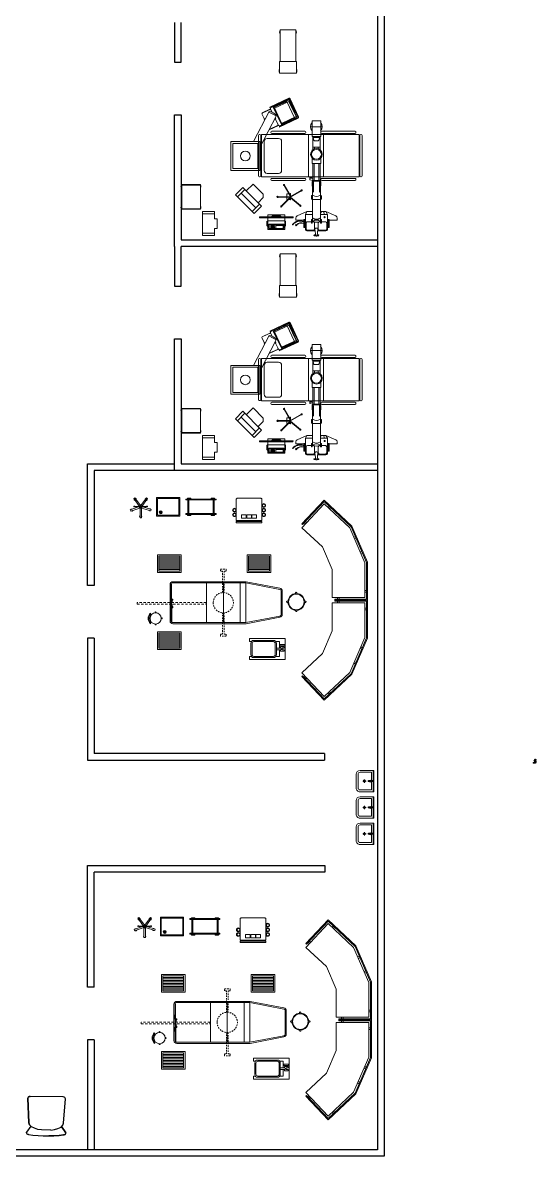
# Model space of a CAD drawing. Header units: inches. Extents: x -5100 to -2550, y -1854 to 322.
# Drawn here: x -3017 to -2550, y -1854 to -821 of the extents above; entities that cross this region are included whole.
import ezdxf

# ---------------------------------------------------------------- set-up
doc = ezdxf.new("R2010")
doc.units = ezdxf.units.IN
doc.header["$MEASUREMENT"] = 0
for name, pattern in [('ACAD_ISO02W100', [15, 12, -3]), ('HIDDEN', [0.375, 0.25, -0.125]), ('HIDDEN5', [0.07, 0.04, -0.03])]:
    doc.linetypes.add(name, pattern=pattern)
for name, color, linetype, lineweight in [('2', 5, 'HIDDEN', 13), ('Bed', 35, 'Continuous', 0), ('HATCH', 8, 'Continuous', 9), ('OT', 7, 'Continuous', 9)]:
    doc.layers.add(name, color=color, linetype=linetype, lineweight=lineweight)
for name, color, linetype in [('ICU', 7, 'Continuous'), ('inner wall', 243, 'Continuous'), ('Layer1', 240, 'Continuous'), ('LOTES', 7, 'Continuous'), ('sink', 119, 'Continuous'), ('wall', 244, 'Continuous')]:
    doc.layers.add(name, color=color, linetype=linetype)

# ---------------------------------------------------------------- blocks, each defined once
blk = doc.blocks.new('radiographic unit')
at = {"layer": 'Bed'}
for p, q in [((-122, 1515), (122, 1515)), ((-88, 1638), (88, 1638)), ((-88, 1313), (-88, 1638)), ((88, 1638), (88, 1313)), ((88, 1313), (-88, 1313)), ((-78, 1036), (-78, 1313)), ((-51, 1233), (-78, 1313)), ((77, 1293), (-78, 1293)), ((37, 1223), (-37, 1223)), ((77, 1313), (51, 1233)), ((77, 1313), (77, 1036)), ((77, 1093), (-78, 1093)), ((-37, 1093), (-37, 1058)), ((37, 1093), (37, 1058)), ((-88, 751), (-88, 855)), ((88, 751), (-88, 751)), ((-78, 401), (-78, 751)), ((-48, 401), (-48, 751)), ((48, 751), (48, 401)), ((77, 751), (77, 401)), ((88, 855), (88, 751)), ((-88, 376), (-88, 285)), ((82, 401), (-82, 401)), ((-82, 401), (-82, 379)), ((82, 386), (-82, 386)), ((-65, 369), (-82, 386)), ((-69, 365), (-82, 378)), ((-68, 298), (-82, 283)), ((-82, 283), (-82, -437)), ((-68, 362), (-68, 298)), ((-63, 362), (-63, 170)), ((62, 362), (62, 170)), ((65, 369), (82, 386)), ((68, 362), (68, 298)), ((68, 298), (82, 283)), ((69, 365), (82, 378)), ((77, 444), (138, 444)), ((138, 414), (77, 401)), ((82, 401), (82, 379)), ((82, 283), (82, -437)), ((88, 376), (88, 285)), ((138, 459), (106, 459)), ((106, 459), (106, 444)), ((138, 444), (138, 459)), ((138, 444), (138, 414)), ((-65, 163), (-82, 146)), ((-82, 0), (82, 0)), ((65, 163), (82, 146)), ((-431, -382), (-431, -425)), ((-431, -425), (-263, -425)), ((-198, -248), (-401, -336)), ((-263, -415), (-228, -415)), ((-228, -449), (-243, -449)), ((-198, -248), (-228, -307)), ((-228, -307), (-228, -619)), ((-228, -307), (-82, -307)), ((-82, -248), (-198, -248)), ((-160, -281), (-160, -307)), ((-118, -248), (-127, -248)), ((-85, -281), (-85, -307)), ((82, -248), (198, -248)), ((82, -307), (228, -307)), ((198, -248), (401, -336)), ((198, -248), (228, -307)), ((228, -307), (228, -619)), ((263, -415), (228, -415)), ((228, -449), (243, -449)), ((431, -425), (263, -425)), ((431, -382), (431, -425)), ((484, -368), (484, -366)), ((493, -357), (1175, -357)), ((1175, -377), (493, -377)), ((639, -459), (639, -535)), ((659, -437), (641, -456)), ((641, -459), (641, -535)), ((659, -440), (642, -457)), ((659, -317), (659, -357)), ((1009, -317), (659, -317)), ((659, -377), (659, -617)), ((1009, -443), (659, -443)), ((734, -357), (754, -337)), ((754, -337), (914, -337)), ((934, -357), (914, -337)), ((1009, -357), (1009, -317)), ((1009, -617), (1009, -377)), ((1009, -437), (1028, -456)), ((1009, -440), (1026, -457)), ((1027, -459), (1027, -535)), ((1029, -459), (1029, -535)), ((1184, -366), (1184, -368)), ((-198, -649), (-26, -649)), ((-31, -612), (-12, -748)), ((-11, -590), (11, -590)), ((31, -612), (12, -748)), ((26, -649), (198, -649)), ((659, -557), (641, -539)), ((659, -554), (642, -537)), ((659, -617), (1009, -617)), ((1009, -554), (1026, -537)), ((1009, -557), (1028, -539)), ((-45, -733), (-14, -733)), ((-12, -748), (-45, -748)), ((3, -756), (-3, -756)), ((12, -748), (45, -748)), ((45, -733), (14, -733)), ((52, -741), (52, -740))]:
    blk.add_line(p, q, dxfattribs=at)
for points in [[(-82, 83), (-98, 83, 0.414214), (-102, 79), (-102, 12, 0.414214), (-98, 8), (-90, 8, 0.414214), (-86, 12), (-86, 60), (-82, 60), (-82, 83)], [(82, 83), (98, 83, -0.414214), (102, 79), (102, 12, -0.414214), (98, 8), (90, 8, -0.414214), (86, 12), (86, 60), (82, 60), (82, 83)], [(-102, -459), (-188, -459, 0.414214), (-213, -484), (-213, -609, 0.414214), (-188, -634), (-63, -634, 0.414214), (-38, -609), (-38, -484, 0.414214), (-63, -459), (-86, -459)], [(-82, -412), (-98, -412, 0.414214), (-102, -416), (-102, -483, 0.414214), (-98, -487), (-90, -487, 0.414214), (-86, -483), (-86, -435), (-82, -435), (-82, -412)], [(102, -459), (188, -459, -0.414214), (213, -484), (213, -609, -0.414214), (188, -634), (63, -634, -0.414214), (38, -609), (38, -484, -0.414214), (63, -459), (86, -459)], [(82, -412), (98, -412, -0.414214), (102, -416), (102, -483, -0.414214), (98, -487), (90, -487, -0.414214), (86, -483), (86, -435), (82, -435), (82, -412)]]:
    blk.add_lwpolyline(points, format="xyb", dxfattribs=at)
for points in [[(-263, -415), (-263, -575), (-243, -575), (-243, -415), (-263, -415)], [(263, -415), (263, -575), (243, -575), (243, -415), (263, -415)], [(680, -509), (989, -509), (989, -601), (680, -601), (680, -509)], [(688, -596), (842, -596), (842, -536), (688, -536), (688, -596)], [(941, -517), (689, -517), (689, -524), (941, -524), (941, -517)], [(867, -558), (930, -558), (930, -543), (867, -543), (867, -558)], [(867, -585), (930, -585), (930, -570), (867, -570), (867, -585)], [(981, -517), (949, -517), (949, -596), (981, -596), (981, -517)]]:
    blk.add_lwpolyline(points, dxfattribs=at)
for centre, radius in [((0, 941), 122), ((0, 941), 102), ((-170, -363), 12.2), ((421, -531), 12.2), ((493, -518), 3.75)]:
    blk.add_circle(centre, radius, dxfattribs=at)
for centre, radius, start, end in [((0, 1515), 122, 135.5847, 224.4153), ((0, 1515), 122, 315.5847, 44.4153), ((-37, 1238), 15, 198.4349, 270), ((37, 1238), 15, 270, 341.5651), ((-84, 376), 3, 45, 180), ((-84, 285), 3, 180, 315), ((-73, 362), 5, 0, 45), ((-73, 362), 10, 0, 45), ((72, 362), 10, 135, 180), ((72, 362), 10, 135, 180), ((72, 362), 5, 135, 180), ((72, 362), 5, 135, 180), ((84, 376), 3, 0, 135), ((84, 285), 3, 225, 0), ((0, 187), 122, 236.563, 303.437), ((-73, 170), 10, 315, 0), ((72, 170), 10, 180, 225), ((-381, -382), 50, 113.3466, 180), ((-127, -281), 33, 90, 180), ((-118, -281), 33, 0, 90), ((-63, -437), 20, 180, 247.0303), ((0, -289), 180, 247.0303, 292.9697), ((0, -285), 122, 236.563, 303.437), ((0, -546), 122, 56.563, 123.437), ((62, -437), 20, 292.9697, 0), ((339, -638), 199, 37.7436, 112.3607), ((339, -638), 191, 37.7436, 113.2874), ((381, -382), 50, 0, 66.6534), ((493, -366), 9, 90, 180), ((493, -368), 9, 180, 270), ((644, -459), 5, 135, 180), ((644, -459), 3, 135, 180), ((1024, -459), 3, 0, 45), ((1024, -459), 5, 0, 45), ((1175, -366), 9, 0, 90), ((1175, -368), 9, 270, 0), ((-198, -619), 30, 180, 270), ((-11, -610), 20, 90, 187.8658), ((11, -610), 20, 352.1342, 90), ((198, -619), 30, 270, 0), ((308, -636), 157, 47.4372, 106.8321), ((308, -636), 151, 47.5285, 106.8321), ((644, -535), 5, 180, 225), ((644, -535), 3, 180, 225), ((1024, -535), 3, 315, 0), ((1024, -535), 5, 315, 0), ((-45, -740), 7, 90, 180), ((-45, -741), 7, 180, 270), ((-3, -747), 9, 187.8658, 270), ((3, -747), 9, 270, 352.1342), ((45, -740), 7, 0, 90), ((45, -741), 7, 270, 0)]:
    blk.add_arc(centre, radius, start, end, dxfattribs=at)
blk = doc.blocks.new('patient bed1')
at = {"layer": 'Bed'}
for p, q in [((-1093, 495), (-1093, 489)), ((-386, 515), (-1073, 515)), ((-366, 489), (-366, 495)), ((-55, 495), (-55, 489)), ((652, 515), (-35, 515)), ((672, 489), (672, 495)), ((-1347, -421), (-1347, 416)), ((-1327, 436), (-1320, 436)), ((-1300, 416), (-1300, -421)), ((738, 441), (-1285, 441)), ((-1285, 441), (-1285, -441)), ((-1233, 305), (-1233, -297)), ((-932, 367), (-1171, 367)), ((-1073, 469), (-386, 469)), ((-870, -297), (-870, 305)), ((-311, 441), (-311, -441)), ((-35, 469), (652, 469)), ((0, 441), (0, -441)), ((738, -441), (738, 441)), ((753, 418), (753, -418)), ((780, 438), (773, 438)), ((800, -418), (800, 418)), ((-1320, -441), (-1327, -441)), ((-1285, -441), (738, -441)), ((-1171, -360), (-932, -360)), ((-1073, -461), (-386, -461)), ((-35, -461), (652, -461)), ((773, -438), (780, -438)), ((-1093, -488), (-1093, -481)), ((-386, -508), (-1073, -508)), ((-366, -481), (-366, -488)), ((-55, -488), (-55, -481)), ((652, -508), (-35, -508)), ((672, -481), (672, -488))]:
    blk.add_line(p, q, dxfattribs=at)
for centre, start, end in [((-1073, 495), 90, 180), ((-1073, 489), 180, 270), ((-386, 495), 0, 90), ((-386, 489), 270, 0), ((-35, 495), 90, 180), ((-35, 489), 180, 270), ((652, 495), 0, 90), ((652, 489), 270, 0), ((-1327, 416), 90, 180), ((-1320, 416), 0, 90), ((773, 418), 90, 180), ((780, 418), 0, 90), ((-1327, -421), 180, 270), ((-1320, -421), 270, 0), ((-1073, -481), 90, 180), ((-386, -481), 0, 90), ((-35, -481), 90, 180), ((652, -481), 0, 90), ((773, -418), 180, 270), ((780, -418), 270, 0), ((-1073, -488), 180, 270), ((-386, -488), 270, 0), ((-35, -488), 180, 270), ((652, -488), 270, 0)]:
    blk.add_arc(centre, 20, start, end, dxfattribs=at)
at = {"layer": 'Bed', "extrusion": (0, 0, -1)}
for centre, major_axis, start_param, end_param in [((-1171, 305), (-0.6, 62.3), -1.561574, 0.009223), ((-932, 305), (0.6, 62.3), -0.009223, 1.561573), ((-1171, -297), (-0.6, 62.3), 3.150976, 4.721772), ((-932, -297), (0.2, 62.3), 1.567615, 3.138411)]:
    blk.add_ellipse(centre, major_axis=major_axis, ratio=1, start_param=start_param, end_param=end_param, dxfattribs=at)
blk = doc.blocks.new('overbed table')
at = {"layer": 'Bed'}
for p, q in [((-900, 175), (-660, 175)), ((-900, -175), (-900, 175)), ((-881, 181), (-881, 175)), ((-880, 182), (-827, 182)), ((-826, 181), (-826, 175)), ((-660, 175), (-660, -175)), ((-660, 165), (0, 165)), ((-74, 171), (-74, 165)), ((-20, 172), (-73, 172)), ((-19, 171), (-19, 165)), ((0, 165), (0, -165)), ((-660, -175), (-900, -175)), ((-881, -181), (-881, -175)), ((-880, -182), (-827, -182)), ((-826, -181), (-826, -175)), ((0, -165), (-660, -165)), ((-74, -171), (-74, -165)), ((-20, -172), (-73, -172)), ((-19, -171), (-19, -165))]:
    blk.add_line(p, q, dxfattribs=at)
for centre, radius, start, end in [((-880, 181), 1.1, 95.8858, 180), ((-853, -74), 258, 84.1142, 95.8858), ((-827, 181), 1.1, 0, 84.1142), ((-73, 171), 1.1, 95.8858, 180), ((-47, -84), 258, 84.1142, 95.8858), ((-20, 171), 1.1, 0, 84.1142), ((-880, -181), 1.1, 180, 264.1142), ((-853, 74), 258, 264.1142, 275.8858), ((-827, -181), 1.1, 275.8858, 0), ((-73, -171), 1.1, 180, 264.1142), ((-47, 84), 258, 264.1142, 275.8858), ((-20, -171), 1.1, 275.8858, 0)]:
    blk.add_arc(centre, radius, start, end, dxfattribs=at)
blk = doc.blocks.new('monitoring system icu')
at = {"layer": 'Bed'}
for p, q in [((-275, 0), (275, 0)), ((-275, -220), (-275, 0)), ((-215, -220), (-215, 0)), ((215, 0), (215, -220)), ((275, 0), (275, -220)), ((275, -220), (-275, -220)), ((215, -110), (-215, -110)), ((-175, -220), (-175, -420)), ((175, -370), (175, -220)), ((-175, -420), (125, -420)), ((175, -370), (125, -420))]:
    blk.add_line(p, q, dxfattribs=at)
blk = doc.blocks.new('infusion pump single channel')
at = {"layer": 'Bed'}
for p, q in [((-189, 10), (73, 10)), ((-189, 0), (-189, 10)), ((-113, 198), (-106, 205)), ((-113, 198), (73, 12)), ((-106, 205), (73, 26)), ((0, -60), (0, 60)), ((74, 60), (0, 60)), ((73, -68), (73, 66)), ((73, 66), (81, 66)), ((281, 193), (81, 25)), ((287, 185), (81, 12)), ((81, 66), (81, -68)), ((310, -124), (81, 8)), ((281, 193), (287, 185)), ((-189, 0), (73, 0)), ((-61, -241), (73, -9)), ((-52, -246), (73, -29)), ((0, -60), (74, -60)), ((81, -68), (73, -68)), ((305, -133), (81, -4)), ((305, -133), (310, -124)), ((-52, -246), (-61, -241))]:
    blk.add_line(p, q, dxfattribs=at)
for centre in [(77, 62), (77, -64)]:
    blk.add_circle(centre, 4, dxfattribs=at)
for centre, radius, start, end in [((-189, 5), 13, 20.2522, 334.971), ((-111, 203), 13, 339.1846, 293.9273), ((282, 188), 13, 245.7455, 200.4362), ((-56, -242), 13, 81.8883, 36.6446), ((309, -129), 12, 176.8364, 127.5493)]:
    blk.add_arc(centre, radius, start, end, dxfattribs=at)
blk = doc.blocks.new('pendant icu')
at = {"layer": 'Bed', "color": 253, "true_color": 0xb3b3b3}
for p, q in [((560, -175), (907, -843, 0)), ((428, -300), (751, -923, 0)), ((752, -544, 0), (945, -635, 0)), ((754, -548, 0), (944, -637, 0)), ((755, -552, 0), (943, -640, 0)), ((839, -1013, 0), (1008, -655, 0)), ((857, -1011, 0), (1017, -670, 0)), ((861, -990, 0), (1008, -677, 0)), ((885, -762, 0), (945, -635, 0)), ((938, -649, 0), (934, -635, 0)), ((959, -604, 0), (1348, -787, 0)), ((962, -600, 0), (1355, -785, 0)), ((977, -624, 0), (1353, -801, 0)), ((1008, -655, 0), (1328, -806, 0)), ((1008, -677, 0), (1311, -820, 0)), ((1014, -641, 0), (1018, -632, 0)), ((1017, -670, 0), (1279, -793, 0)), ((1019, -643, 0), (1023, -634, 0)), ((650, -776, 0), (603, -876, 0)), ((603, -876, 0), (609, -890, 0)), ((609, -890, 0), (607, -894, 0)), ((607, -894, 0), (784, -978, 0)), ((608, -892, 0), (785, -975, 0)), ((609, -890, 0), (786, -973, 0)), ((659, -745, 0), (647, -770, 0)), ((649, -775, 0), (651, -776, 0)), ((665, -756, 0), (656, -774, 0)), ((900, -831, 0), (745, -911, 0)), ((784, -978, 0), (818, -905, 0)), ((873, -777, 0), (880, -762, 0)), ((878, -788, 0), (889, -767, 0)), ((887, -763, 0), (884, -761, 0)), ((1279, -793, 0), (1119, -1134, 0)), ((1328, -806, 0), (1160, -1164, 0)), ((1311, -820, 0), (1163, -1133, 0)), ((1353, -801, 0), (1171, -1186, 0)), ((1358, -814, 0), (1185, -1182, 0)), ((1364, -812, 0), (1187, -1188, 0)), ((1317, -784, 0), (1322, -775, 0)), ((1322, -786, 0), (1326, -777, 0)), ((1339, -830, 0), (1348, -834, 0)), ((1341, -825, 0), (1350, -830, 0)), ((767, -1013, 0), (769, -1008, 0)), ((1160, -1198, 0), (767, -1013, 0)), ((1158, -1191, 0), (769, -1008, 0)), ((790, -964, 0), (777, -969, 0)), ((1171, -1186, 0), (795, -1009, 0)), ((832, -1027, 0), (828, -1036, 0)), ((837, -1029, 0), (833, -1038, 0)), ((1160, -1164, 0), (839, -1013, 0)), ((1119, -1134, 0), (857, -1011, 0)), ((1163, -1133, 0), (861, -990, 0)), ((1136, -1170, 0), (1131, -1179, 0)), ((1140, -1172, 0), (1136, -1181, 0)), ((1188, -1150, 0), (1197, -1155, 0)), ((1191, -1146, 0), (1200, -1150, 0))]:
    blk.add_line(p, q, dxfattribs=at)
at = {"layer": 'Bed', "color": 253, "linetype": 'ACAD_ISO02W100', "ltscale": 60, "true_color": 0xb3b3b3}
blk.add_lwpolyline([(560, 300), (-40, 300), (-40, -300), (560, -300), (560, 300)], dxfattribs=at)
at = {"layer": 'Bed', "color": 253, "ltscale": 60, "true_color": 0xb3b3b3}
blk.add_lwpolyline([(520, 260), (0, 260), (0, -260), (520, -260)], close=True, dxfattribs=at)
at = {"layer": 'Bed', "color": 253, "true_color": 0xb3b3b3}
for centre, radius in [((260, 0, 0), 100), ((934, -645, 0), 2.75), ((607, -879, 0), 2.75), ((784, -963, 0), 2.75)]:
    blk.add_circle(centre, radius, dxfattribs=at)
for centre, radius, start, end in [((967, -645, 0), 24, 64.7945, 154.7945), ((653, -773, 0), 4, 244.7945, 334.7945), ((715, -663, 0), 263, 277.9861, 316.8964), ((882, -764, 0), 3, 64.7945, 154.7945), ((886, -765, 0), 3, 334.7945, 64.7945), ((1340, -805, 0), 20, 334.7945, 64.7945), ((1346, -803, 0), 20, 334.7945, 64.7945), ((806, -988, 0), 24, 154.7945, 244.7945), ((1167, -1173, 0), 20, 244.7945, 334.7945), ((1169, -1180, 0), 20, 244.7945, 334.7945)]:
    blk.add_arc(centre, radius, start, end, dxfattribs=at)
at = {"layer": 'Bed', "color": 253, "true_color": 0xb3b3b3, "extrusion": (-1.54418e-07, 7.26819e-08, 1)}
blk.add_arc((651, -772, 0), 4, 154.7945, 244.7945, dxfattribs=at)
blk = doc.blocks.new('holder sack')
at = {"layer": 'Bed'}
for p, q in [((-100, 0), (100, 0)), ((-100, 0), (-100, -50)), ((100, -50), (100, 0)), ((-250, -50), (-250, -300)), ((-200, -50), (-250, -50)), ((-200, -50), (-100, -50)), ((-200, -50), (-200, -300)), ((100, -50), (200, -50)), ((200, -300), (200, -50)), ((250, -50), (200, -50)), ((250, -300), (250, -50)), ((-200, -300), (-250, -300)), ((-200, -300), (200, -300)), ((200, -300), (250, -300))]:
    blk.add_line(p, q, dxfattribs=at)
blk = doc.blocks.new('bedside cabinet 1')
at = {"layer": 'Bed'}
for p, q in [((-405, 239), (-405, 201)), ((-404, 239), (-400, 239)), ((0, 255), (-400, 255)), ((-400, 255), (-400, -255)), ((0, 255), (-390, 255)), ((0, 245), (-390, 245)), ((-390, 245), (-390, -245)), ((0, 255), (0, -255)), ((4, 239), (0, 239)), ((5, 239), (5, 201)), ((-404, 200), (-400, 200)), ((4, 200), (0, 200)), ((-405, -239), (-405, -201)), ((-404, -200), (-400, -200)), ((4, -200), (0, -200)), ((5, -239), (5, -201)), ((-404, -239), (-400, -239)), ((-400, -239), (-400, -255)), ((0, -255), (-400, -255)), ((-397, -255), (-389, -255)), ((0, -245), (-390, -245)), ((0, -239), (0, -255)), ((4, -239), (0, -239))]:
    blk.add_line(p, q, dxfattribs=at)
for centre, radius, start, end in [((-222, 220), 184, 174.1142, 185.8858), ((-404, 239), 0.783, 90, 174.1142), ((4, 239), 0.783, 5.8858, 90), ((-178, 220), 184, 354.1142, 5.8858), ((-404, 201), 0.783, 185.8858, 270), ((4, 201), 0.783, 270, 354.1142), ((-222, -220), 184, 174.1142, 185.8858), ((-404, -201), 0.783, 90, 174.1142), ((4, -201), 0.783, 5.8858, 90), ((-178, -220), 184, 354.1142, 5.8858), ((-404, -239), 0.783, 185.8858, 270), ((4, -239), 0.783, 270, 354.1142)]:
    blk.add_arc(centre, radius, start, end, dxfattribs=at)
blk = doc.blocks.new('ICU')
at = {"yscale": 0.04388147511742966, "zscale": 0.04388147511742966}
for name, p, xscale, rotation in [('patient bed1', (118.8, -47.7), -0.04388147511742966, 270), ('radiographic unit', (158.8, -54.2), -0.04388147511742966, 90), ('pendant icu', (119, -130.3), -0.04388147511742966, 270), ('infusion pump single channel', (156.1, -81.3), -0.04388147511742966, 270), ('monitoring system icu', (163, -119.5), -0.04388147511742967, 225), ('bedside cabinet 1', (156.3, -159.7, 0), -0.04388147511742966, 270)]:
    blk.add_blockref(name, p, dxfattribs=dict(at, xscale=xscale, rotation=rotation))
at = {"xscale": -0.04388147511742966, "yscale": 0.04388147511742966, "zscale": 0.04388147511742966}
for name, p in [('overbed table', (4.1, -80.1)), ('holder sack', (180.6, -144.7, 0))]:
    blk.add_blockref(name, p, dxfattribs=at)
blk = doc.blocks.new('OT 1')
for p, q in [((0.146, -0.012), (0.146, -0.036)), ((0.17, -0.036), (0.17, -0.012)), ((0.364, -0.036), (0.364, -0.012)), ((0.388, -0.012), (0.388, -0.036)), ((-0.37, -0.173), (-0.361, -0.195)), ((-0.348, -0.164), (-0.339, -0.186)), ((0.882, -0.164), (0.872, -0.186)), ((0.904, -0.173), (0.894, -0.195)), ((-0.311, -0.552), (-0.289, -0.543)), ((-0.301, -0.574), (-0.279, -0.565)), ((0.835, -0.574), (0.813, -0.565)), ((0.844, -0.552), (0.822, -0.543))]:
    blk.add_line(p, q)
for points in [[(0.002, -0.012), (-0.458, -0.211), (-0.287, -0.607), (-0.298, -0.612), (-0.474, -0.205), (0, 0), (0.534, 0), (1.008, -0.205), (0.832, -0.612), (0.821, -0.607), (0.992, -0.211), (0.531, -0.012)], [(0.526, -0.036), (0.96, -0.224), (0.784, -0.631), (0.434, -0.479), (0.099, -0.479), (-0.251, -0.631), (-0.427, -0.224), (0.007, -0.036)]]:
    blk.add_lwpolyline(points, close=True)
blk = doc.blocks.new('16160976')
for p, q in [((-0.4, -0.355), (-0.4, 0.355)), ((-0.3, -0.355), (-0.3, 0.355)), ((0, -0.355), (0, 0.355)), ((0.3, -0.355), (0.3, 0.355))]:
    blk.add_line(p, q)
for points in [[(0.95, 0.325), (0.95, -0.325, -0.414214), (0.9, -0.375), (-0.395, -0.375, -0.047533), (-0.405, -0.374), (-1.009, -0.258, -0.359601), (-1.05, -0.209), (-1.05, 0.209, -0.359601), (-1.009, 0.258), (-0.405, 0.374, -0.047533), (-0.395, 0.375), (0.9, 0.375, -0.414214)], [(0.93, 0.325), (0.93, -0.325, -0.414214), (0.9, -0.355), (-0.395, -0.355, -0.047533), (-0.401, -0.354), (-1.006, -0.238, -0.359601), (-1.03, -0.209), (-1.03, 0.209, -0.359601), (-1.006, 0.238), (-0.401, 0.354, -0.047533), (-0.395, 0.355), (0.9, 0.355, -0.414214)]]:
    blk.add_lwpolyline(points, format="xyb", close=True)
blk = doc.blocks.new('37830054')
at = {"linetype": 'HIDDEN5'}
blk.add_lwpolyline([(-0.61, 0.02), (-0.61, 0.05), (0.59, 0.05), (0.59, 0.02)], close=True, dxfattribs=at)
for points in [[(-0.01, 0.05), (-0.01, 0.18), (-0.02, 0.18), (-0.02, 0.13), (-0.03, 0.13), (-0.03, 0.11), (-0.01, 0.11), (0, 0.11), (0.01, 0.11), (0.01, 0.09), (0, 0.09), (0, 0.05)], [(-0.01, 0.02), (-0.01, -0.11), (-0.02, -0.11), (-0.02, -0.06), (-0.03, -0.06), (-0.03, -0.04), (-0.01, -0.04), (0, -0.04), (0.01, -0.04), (0.01, -0.02), (0, -0.02), (0, 0.02)]]:
    blk.add_lwpolyline(points, dxfattribs=at)
blk = doc.blocks.new('15621010')
at = {"linetype": 'HIDDEN5'}
for points in [[(0.02, 0.274), (0.02, 0.86), (0.075, 0.86), (0.075, 0.91), (0, 0.91), (-0.075, 0.91), (-0.075, 0.86), (-0.02, 0.86), (-0.02, 0.274)], [(-0.02, -0.274), (-0.02, -0.86), (-0.075, -0.86), (-0.075, -0.91), (0.075, -0.91), (0.075, -0.86), (0.02, -0.86), (0.02, -0.274)]]:
    blk.add_lwpolyline(points, dxfattribs=at)
blk.add_circle((0, 0), 0.275, dxfattribs=at)
blk = doc.blocks.new('36211405')
for p, q in [((0.007, 0.196), (0.117, 0.196)), ((0.027, 0.256), (0.047, 0.256)), ((0.027, 0.246), (0.047, 0.246)), ((0.117, 0.196), (0.117, 0.136))]:
    blk.add_line(p, q)
for points in [[(-0.133, -0.274), (-0.133, -0.304), (-0.183, -0.304), (-0.183, 0.296), (0.167, 0.296), (0.167, -0.304), (0.117, -0.304), (0.117, -0.274)], [(-0.133, 0.136), (-0.133, 0.196), (-0.023, 0.196)], [(-0.023, 0.146), (-0.023, 0.216)]]:
    blk.add_lwpolyline(points)
blk.add_lwpolyline([(0.007, 0.146), (0.007, 0.216, 1), (-0.023, 0.216), (-0.043, 0.216), (-0.043, 0.276), (-0.023, 0.276), (-0.023, 0.246), (0.007, 0.246), (0.007, 0.276), (0.027, 0.276), (0.027, 0.216), (0.007, 0.216)], format="xyb")
blk.add_lwpolyline([(0.047, 0.286), (0.057, 0.286), (0.067, 0.286), (0.067, 0.206), (0.047, 0.206)], close=True)
for points in [[(-0.103, 0.146, 0.414214), (-0.153, 0.096), (-0.153, -0.234, 0.414214), (-0.103, -0.284), (0.087, -0.284, 0.414214), (0.137, -0.234), (0.137, 0.096, 0.414214), (0.087, 0.146)], [(0.087, -0.264, 0.414214), (0.117, -0.234), (0.117, 0.096, 0.414214), (0.087, 0.126), (-0.103, 0.126, 0.414214), (-0.133, 0.096), (-0.133, -0.234, 0.414214), (-0.103, -0.264)]]:
    blk.add_lwpolyline(points, format="xyb", close=True)
blk = doc.blocks.new('31230244')
for p, q in [((0.025, -0.05), (0.375, -0.05)), ((0.025, -0.075), (0.375, -0.075)), ((0.025, -0.1), (0.375, -0.1)), ((0.025, -0.125), (0.375, -0.125)), ((0.025, -0.15), (0.375, -0.15)), ((0.025, -0.15), (0.375, -0.15)), ((0.025, -0.175), (0.375, -0.175)), ((0.025, -0.2), (0.375, -0.2)), ((0.025, -0.225), (0.375, -0.225)), ((0.025, -0.25), (0.375, -0.25))]:
    blk.add_line(p, q)
for points in [[(0, -0.3), (0, 0), (0.4, 0), (0.4, -0.3)], [(0.025, -0.275), (0.025, -0.025), (0.375, -0.025), (0.375, -0.275)]]:
    blk.add_lwpolyline(points, close=True)
blk = doc.blocks.new('10530109')
for p, q in [((-0.242, 0.243), (-0.217, 0.243)), ((-0.242, -0.257), (-0.217, -0.257))]:
    blk.add_line(p, q)
for points in [[(-0.267, 0.268), (-0.267, -0.282), (-0.242, -0.282), (-0.242, 0.268)], [(-0.167, 0.156), (-0.097, 0.156), (-0.097, 0.056), (-0.167, 0.056)], [(-0.167, 0.043), (-0.097, 0.043), (-0.097, -0.057), (-0.167, -0.057)], [(-0.167, -0.069), (-0.097, -0.069), (-0.097, -0.169), (-0.167, -0.169)]]:
    blk.add_lwpolyline(points, close=True)
blk.add_lwpolyline([(0.258, 0.248, 0.414214), (0.238, 0.268), (-0.217, 0.268), (-0.217, -0.282), (0.238, -0.282, 0.414214), (0.258, -0.262)], format="xyb", close=True)
for centre, radius in [((-0.097, 0.308), 0.04), ((-0.097, 0.308), 0.03), ((0.003, 0.308), 0.04), ((0.003, 0.308), 0.03), ((-0.097, -0.322), 0.04), ((-0.097, -0.322), 0.03), ((0.003, -0.322), 0.04), ((0.003, -0.322), 0.03), ((0.103, -0.322), 0.04), ((0.103, -0.322), 0.03)]:
    blk.add_circle(centre, radius)
blk = doc.blocks.new('39070055')
blk.add_line((0.153, 0), (-0.153, 0))
for points in [[(-0.024, -0.027), (-0.258, -0.109), (-0.27, -0.075), (-0.055, 0)], [(-0.033, 0.015), (-0.179, 0.215), (-0.15, 0.236), (-0.004, 0.036)], [(0.004, 0.036), (0.15, 0.236), (0.179, 0.215), (0.033, 0.015)], [(0.059, 0), (0.272, -0.068), (0.261, -0.102), (0.024, -0.027)], [(0.018, -0.031), (0.018, -0.279), (-0.018, -0.279), (-0.018, -0.031)]]:
    blk.add_lwpolyline(points)
blk.add_lwpolyline([(-0.171, 0, -2.414214), (-0.153, 0), (-0.153, 0.009), (0.153, 0.009), (0.153, 0, -2.414214), (0.171, 0)], format="xyb")
for centre, radius, start, end in [((-0.143, 0.197), 0.027, 167.8648, 264.2441), ((-0.143, 0.197), 0.027, 347.8648, 84.2441), ((0, 0), 0.036, 14.4775, 165.5225), ((0, 0), 0.018, 180, 0), ((0, 0), 0.018, 30, 150), ((0.143, 0.197), 0.027, 95.6836, 192.063), ((0.143, 0.197), 0.027, 275.6836, 12.063), ((-0.23, -0.08), 0.027, 61.0595, 157.4389), ((-0.23, -0.08), 0.027, 241.0595, 337.4389), ((0, 0), 0.036, 180, 0), ((0, -0.243), 0.027, 131.8418, 228.2212), ((0, -0.243), 0.027, 311.8418, 48.2212), ((0.232, -0.074), 0.027, 204.1186, 300.498), ((0.232, -0.074), 0.027, 24.1186, 120.498)]:
    blk.add_arc(centre, radius, start, end)
blk = doc.blocks.new('36210100')
for p, q in [((0.075, 0), (0.7, 0)), ((0.7, -0.025), (0.075, -0.025)), ((0.7, -0.375), (0.075, -0.375)), ((0.7, -0.4), (0.075, -0.4))]:
    blk.add_line(p, q)
for points in [[(0.05, -0.025), (0, -0.025), (0, 0), (0.0375, 0)], [(0.0375, -0.025), (0.0375, 0.025), (0.125, 0.025), (0.125, 0)], [(0.7375, -0.025), (0.7375, 0.025), (0.65, 0.025), (0.65, 0)], [(0.725, -0.025), (0.775, -0.025), (0.775, 0), (0.7375, 0)], [(0.05, -0.375), (0, -0.375), (0, -0.3875), (0, -0.4), (0.0375, -0.4)], [(0.0375, -0.375), (0.0375, -0.425), (0.125, -0.425), (0.125, -0.4)], [(0.7375, -0.375), (0.7375, -0.425), (0.65, -0.425), (0.65, -0.4)], [(0.725, -0.375), (0.775, -0.375), (0.775, -0.3875), (0.775, -0.4), (0.7375, -0.4)]]:
    blk.add_lwpolyline(points)
for points in [[(0.05, -0.4, 1), (0.075, -0.4), (0.075, 0, 1), (0.05, 0)], [(0.7, 0, -1), (0.725, 0), (0.725, -0.4, -1), (0.7, -0.4)]]:
    blk.add_lwpolyline(points, format="xyb", close=True)
blk = doc.blocks.new('10810022')
for points in [[(0.026, 0.196), (0.026, -0.204), (0.526, -0.204), (0.526, 0.196)], [(0.046, 0.176), (0.046, -0.184), (0.506, -0.184), (0.506, 0.176)]]:
    blk.add_lwpolyline(points, close=True)
for radius in [0.0328, 0.0155]:
    blk.add_circle((0.12, -0.124), radius)
blk = doc.blocks.new('31080102')
for points in [[(-0.149, 0.013), (-0.175, 0.013, 1), (-0.175, -0.013), (-0.149, -0.013)], [(0.013, 0.149), (0.013, 0.175, 1), (-0.013, 0.175), (-0.013, 0.149)], [(0.149, -0.013), (0.175, -0.013, 1), (0.175, 0.013), (0.149, 0.013)], [(-0.013, -0.149), (-0.013, -0.175, 1), (0.013, -0.175), (0.013, -0.149)]]:
    blk.add_lwpolyline(points, format="xyb")
blk.add_circle((0, 0), 0.15)
for start, end in [(94.4117, 175.5883), (4.4117, 85.5883), (184.4117, 265.5883), (274.4117, 355.5883)]:
    blk.add_arc((0, 0), 0.162, start, end)
blk = doc.blocks.new('31080052')
for p, q in [((-0.087, 0.152), (-0.087, 0.122)), ((-0.075, 0.158), (-0.075, 0.13)), ((-0.013, 0.175), (-0.013, 0.149)), ((0.012, 0.149), (0.012, 0.175)), ((0.075, 0.158), (0.075, 0.13)), ((0.088, 0.152), (0.088, 0.122))]:
    blk.add_line(p, q)
for points in [[(-0.149, 0.012), (-0.163, 0.012, 1), (-0.163, -0.013), (-0.149, -0.013)], [(0.149, 0.012), (0.163, 0.012, -1), (0.163, -0.013), (0.149, -0.013)], [(-0.013, -0.149), (-0.013, -0.163, 1), (0.012, -0.163), (0.012, -0.149)]]:
    blk.add_lwpolyline(points, format="xyb")
blk.add_lwpolyline([(0.124, 0.124), (0.141, 0.141, 0.414214), (-0.141, 0.141), (-0.124, 0.124, -0.414214)], format="xyb", close=True)
blk.add_circle((0, 0), 0.15)
blk = doc.blocks.new('OT')
at = {"layer": 'Layer1'}
for q in [(34.2, 18.1), (34.2, -19.9)]:
    blk.add_line((34.2, -0.9), q, dxfattribs=at)
at = {"layer": 'OT'}
for name, p, xscale, yscale, zscale in [('39070055', (3.6, 94.9), 38.47262560406872, 38.47262560406872, 38.47262560406872), ('10810022', (18, 95.3), 46.16715072488422, 46.16715072488422, 46.16715072488422), ('36210100', (48.5, 102.8), 38.47262560406872, 38.47262560406872, 38.47262560406872), ('15621010', (85.6, -0.2), -36.45882796069701, 36.45882796069701, 36.45882796069701), ('16160976', (85.6, -0.2), -55.67503527038858, 55.67503527038858, 55.67503527038858)]:
    blk.add_blockref(name, p, dxfattribs=dict(at, xscale=xscale, yscale=yscale, zscale=zscale))
for name, p, xscale, yscale, zscale, rotation in [('10530109', (110.8, 91.6), 46.16715072488258, 46.16715072488258, 46.16715072488258, 90.00000000000001), ('OT 1', (228.6, 40), -73.03794142141436, 73.03794142141436, 73.03794142141436, 293.3758300520352), ('31230244', (20.2, 29.7), -58.94340665744736, 58.94340665744736, 58.94340665744736, 180), ('31230244', (109.2, 29.7), -58.94340665744736, 58.94340665744736, 58.94340665744736, 180), ('OT 1', (228.6, -35.4), 73.03794142141436, 73.03794142141436, 73.03794142141436, 246.6241699479648), ('37830054', (34.8, 1.1), -57.00449483670581, 57.00449483670581, 57.00449483670581, 180), ('31080102', (158, 0.6), -51.36264927790472, 51.36264927790472, 51.36264927790472, 270), ('31080052', (18.4, -15.8), -36.98302333729156, 36.98302333729156, 36.98302333729156, 90), ('31230244', (20.2, -46.8), -58.94340665744736, 58.94340665744736, 58.94340665744736, 180), ('36211405', (129.6, -45.7), -58.94340665744736, 58.94340665744736, 58.94340665744736, 270)]:
    blk.add_blockref(name, p, dxfattribs=dict(at, xscale=xscale, yscale=yscale, zscale=zscale, rotation=rotation))
blk = doc.blocks.new('TARJA')
for p, q in [((0, 0), (-0.2, 0.2)), ((0.2, 0.2), (0, 0)), ((0.2, -0.2), (0, 0)), ((0, 0), (-0.2, -0.2)), ((-0.1, -0.3), (-0.1, -0.3)), ((-0.1, -0.3), (-0.1, -0.3)), ((-0.1, -0.3), (-0.1, -0.3)), ((0, -0.3), (0, -0.1)), ((0, -0.3), (0, -0.1)), ((0.1, -0.3), (0.1, -0.3)), ((0.1, -0.3), (0.1, -0.3)), ((0.1, -0.3), (0.1, -0.3))]:
    blk.add_line(p, q)
for points in [[(0, -0.2), (0.2, -0.2, 0.414214), (0.3, -0.2), (0.3, 0.2, 0.414214), (0.2, 0.2), (-0.2, 0.2, 0.414214), (-0.2, 0.2), (-0.2, -0.2, 0.414214), (-0.2, -0.2), (0, -0.2)], [(0, -0.2), (0.2, -0.2, 0.414214), (0.2, -0.2), (0.2, 0.2, 0.414214), (0.2, 0.2), (-0.2, 0.2, 0.414214), (-0.2, 0.2), (-0.2, -0.2, 0.414214), (-0.2, -0.2), (0, -0.2)]]:
    blk.add_lwpolyline(points, format="xyb")
for radius in [0.021, 0.026]:
    blk.add_circle((0, 0), radius)
for centre, radius, start, end in [((-0.1, -0.3), 0.0345, 185.2545, 168.7617), ((-0.1, -0.3), 0.00711, 89.9822, 179.9822), ((-0.1, -0.3), 0.0167, 190.9013, 156.3336), ((0, -0.1), 0.01, 0, 180), ((0.1, -0.3), 0.0345, 11.2383, 354.7455), ((0, -0.3), 0.02, 120, 60), ((0, -0.3), 0.01, 180, 0), ((0.1, -0.3), 0.00711, 0.0178, 90.0178), ((0.1, -0.3), 0.0167, 23.6664, 349.0987)]:
    blk.add_arc(centre, radius, start, end)
blk = doc.blocks.new('Room')
blk.add_circle((0.9, 1.8), 0.038)
at = {"layer": '2', "ltscale": 0.8}
for p, q in [((0.9, 1.8), (1, 2)), ((0.9, 1.8), (1, 1.9)), ((1.1, 1.8), (1, 2)), ((1.1, 1.8), (1, 1.9)), ((1.1, 1.8), (1.3, 2)), ((1.1, 1.8), (1.3, 1.9)), ((1.4, 1.8), (1.3, 2)), ((1.4, 1.8), (1.3, 1.9)), ((1.4, 1.8), (1.5, 2)), ((1.4, 1.8), (1.5, 1.9)), ((1.6, 1.8), (1.5, 2)), ((1.6, 1.8), (1.5, 1.9)), ((1.6, 1.8), (1.7, 2)), ((1.6, 1.8), (1.7, 1.9)), ((1.9, 1.8), (1.7, 2)), ((1.9, 1.8), (1.7, 1.9)), ((1.9, 1.8), (2, 2)), ((1.9, 1.8), (2, 1.9)), ((2.1, 1.8), (2, 2)), ((2.1, 1.8), (2, 1.9)), ((2.1, 1.8), (2.2, 2)), ((2.1, 1.8), (2.2, 1.9)), ((2.4, 1.8), (2.2, 2)), ((2.4, 1.8), (2.2, 1.9)), ((2.4, 1.8), (2.5, 2)), ((2.4, 1.8), (2.5, 1.9)), ((2.6, 1.8), (2.5, 2)), ((2.6, 1.8), (2.5, 1.9)), ((2.6, 1.8), (2.7, 2)), ((2.6, 1.8), (2.7, 1.9)), ((2.8, 1.8), (2.7, 2)), ((2.8, 1.8), (2.7, 1.9)), ((2.8, 1.8), (3, 2)), ((2.8, 1.8), (3, 1.9))]:
    blk.add_line(p, q, dxfattribs=at)
at = {"layer": 'HATCH'}
for p, q in [((1.2, 2.4), (1.2, 3)), ((1.2, 2.4), (1.2, 3)), ((1.2, 3), (2.4, 3)), ((1.2, 3), (2.9, 3)), ((2.4, 2.4), (1.2, 2.4)), ((2.9, 2.4), (1.2, 2.4)), ((1.2, 0.7), (1.2, 1.3)), ((1.2, 0.7), (1.2, 1.3)), ((1.2, 1.3), (2.4, 1.3)), ((1.2, 1.3), (2.9, 1.3)), ((2.4, 0.7), (1.2, 0.7)), ((2.9, 0.7), (1.2, 0.7)), ((1.6, 3.2), (1.8, 3.2)), ((1.6, 3.2), (1.8, 3.2)), ((1.6, 3.2), (1.6, 3.2)), ((1.6, 3), (1.8, 3)), ((1.6, 3), (1.8, 3)), ((1.6, 3), (1.6, 3)), ((1.6, 2.4), (1.8, 2.4)), ((1.6, 2.4), (1.8, 2.4)), ((1.6, 2.4), (1.6, 2.4)), ((1.6, 2.3), (1.8, 2.3)), ((1.6, 2.2), (1.6, 2.3)), ((1.6, 2.2), (1.8, 2.2)), ((1.7, 3), (1.7, 3.2)), ((1.7, 2.4), (1.7, 2.3)), ((1.7, 1.5), (1.8, 1.5)), ((1.7, 1.5), (1.8, 1.5)), ((1.7, 1.5), (1.7, 1.5)), ((1.7, 1.3), (1.7, 1.5)), ((1.7, 1.3), (1.8, 1.3)), ((1.7, 1.3), (1.8, 1.3)), ((1.7, 1.3), (1.7, 1.3)), ((1.7, 0.7), (1.8, 0.7)), ((1.7, 0.7), (1.8, 0.7)), ((1.7, 0.7), (1.7, 0.7)), ((1.7, 0.7), (1.7, 0.6)), ((1.7, 0.6), (1.8, 0.6)), ((1.7, 0.5), (1.7, 0.6)), ((1.7, 0.5), (1.8, 0.5)), ((1.8, 3.3), (2.3, 3.3)), ((2.3, 3.3), (1.8, 3.3)), ((1.8, 3.3), (1.8, 3)), ((1.8, 3.3), (1.8, 3.1)), ((1.8, 3), (1.8, 3.2)), ((1.8, 3), (1.8, 3.2)), ((1.8, 3.1), (2.3, 3.1)), ((1.8, 3.1), (2.3, 3.1)), ((1.8, 3.1), (2.3, 3.1)), ((1.8, 3.1), (1.8, 3)), ((1.8, 3), (1.8, 2.9)), ((1.8, 2.9), (1.8, 3)), ((1.8, 2.9), (2.3, 2.9)), ((1.8, 2.9), (2.3, 2.9)), ((1.8, 2.4), (1.8, 2.2)), ((1.8, 2.4), (1.8, 2.3)), ((2.3, 1.6), (1.8, 1.6)), ((1.8, 1.6), (1.8, 1.3)), ((1.8, 1.3), (1.8, 1.5)), ((1.8, 1.3), (1.8, 1.5)), ((1.8, 1.4), (2.3, 1.4)), ((1.8, 1.2), (1.8, 1.3)), ((1.8, 1.2), (2.3, 1.2)), ((1.8, 0.7), (1.8, 0.5)), ((1.8, 0.7), (1.8, 0.6)), ((1.9, 1.6), (2.3, 1.6)), ((1.9, 1.6), (1.9, 1.4)), ((1.9, 1.4), (2.3, 1.4)), ((1.9, 1.4), (2.3, 1.4)), ((1.9, 1.4), (1.9, 1.3)), ((1.9, 1.3), (1.9, 1.2)), ((1.9, 1.2), (2.3, 1.2)), ((2.1, 0), (2, 0)), ((2, 0), (2.1, 0)), ((2.2, 0.2), (2.2, 0.2)), ((2.2, 0.2), (2.2, 0.2)), ((2.3, 3), (2.3, 3.3)), ((2.3, 3.3), (2.3, 3.1)), ((2.3, 3.1), (2.3, 3)), ((2.3, 3), (2.3, 2.9)), ((2.3, 2.9), (2.3, 3)), ((2.3, 1.3), (2.3, 1.6)), ((2.3, 1.6), (2.3, 1.4)), ((2.3, 1.4), (2.3, 1.3)), ((2.3, 1.3), (2.3, 1.2)), ((2.3, 1.2), (2.3, 1.3)), ((2.4, 3), (2.4, 2.4)), ((2.4, 3), (2.4, 2.4)), ((2.4, 1.3), (2.4, 0.7)), ((2.4, 1.3), (2.4, 0.7)), ((2.4, 0), (2.4, 0)), ((2.4, 0), (2.4, 0)), ((2.9, 3), (2.5, 3)), ((2.5, 3), (2.5, 2.4)), ((2.5, 3), (2.5, 2.4)), ((2.5, 2.4), (2.9, 2.4)), ((2.9, 1.3), (2.5, 1.3)), ((2.5, 1.3), (2.5, 0.7)), ((2.5, 1.3), (2.5, 0.7)), ((2.5, 0.7), (2.9, 0.7)), ((2.7, -0.1), (2.6, 0)), ((2.7, -0.1), (2.7, 0.1)), ((2.7, 0), (2.8, 0.1)), ((2.7, 0), (2.8, 0.1)), ((2.8, 0.1), (2.8, 0.1)), ((2.9, 2.4), (2.9, 3)), ((2.9, 3), (2.9, 2.4)), ((2.9, 2.9), (2.9, 2.9)), ((2.9, 2.6), (2.9, 2.9)), ((2.9, 2.9), (2.9, 2.6)), ((2.9, 2.6), (2.9, 2.6)), ((2.9, 0.7), (2.9, 1.3)), ((2.9, 1.3), (2.9, 0.7)), ((2.9, 1.2), (2.9, 1.2)), ((2.9, 0.9), (2.9, 1.2)), ((2.9, 1.2), (2.9, 0.9)), ((2.9, 0.9), (2.9, 0.9)), ((2, -0.3), (2.3, -0.3)), ((2.2, -0.1), (2.2, -0.2)), ((2.2, -0.2), (2.2, -0.1)), ((2.2, -0.3), (2.3, -0.3)), ((2.2, -0.3), (2.3, -0.3)), ((2.2, -0.3), (2.3, -0.3)), ((2.2, -0.3), (2.3, -0.3)), ((2.2, -0.3), (2.3, -0.3)), ((2.2, -0.3), (2.3, -0.3)), ((2.2, -0.3), (2.3, -0.3)), ((2.3, -0.3), (2.3, -0.3)), ((2.3, -0.3), (2.3, -0.3)), ((2.5, 0), (2.5, -0.1)), ((2.5, 0), (2.7, 0)), ((2.5, -0.1), (2.7, -0.1)), ((2.7, 0), (2.7, 0)), ((2.7, 0), (2.7, -0.1)), ((2.7, 0), (2.7, 0)), ((2.7, 0), (2.7, 0)), ((2.7, 0), (2.7, -0.1)), ((2.7, -0.1), (2.7, -0.1)), ((2.7, -0.1), (2.7, -0.1)), ((2.7, -0.1), (2.8, -0.2)), ((2.7, -0.1), (2.8, -0.2))]:
    blk.add_line(p, q, dxfattribs=at)
for points in [[(1.8, 0), (1.8, -0.6), (0, -0.6), (0, 0)], [(2, -0.6), (2, -0.3), (2.3, -0.3), (2.3, -0.6)]]:
    blk.add_lwpolyline(points, close=True, dxfattribs=at)
blk.add_lwpolyline([(2.3, -0.3), (2.3, -0.3, 0.487928), (2.3, -0.3), (2.2, -0.3, 0.487928), (2.2, -0.3), (2.2, -0.3, 0.344151), (2.2, -0.3), (2.3, -0.3, 0.344151)], format="xyb", close=True, dxfattribs=at)
for centre, radius in [((2.2, 0), 0.15), ((2.6, 0.1), 0.016), ((2.6, 0.1), 0.0448), ((2.9, 1), 0.0393), ((2.9, 1.1), 0.0393), ((2.9, 0.9), 0.0393)]:
    blk.add_circle(centre, radius, dxfattribs=at)
for centre, radius, start, end in [((1.6, 3.1), 0.07, 270.1612, 89.8388), ((1.6, 2.3), 0.07, 270.1612, 89.8388), ((1.7, 1.4), 0.07, 270.1612, 89.8388), ((1.7, 0.6), 0.07, 270.1612, 89.8388), ((2.2, 0), 0.17, 93.3723, 176.6277), ((2.2, 0), 0.17, 183.3723, 266.6277), ((2, 0), 0.01, 90, 270), ((2.2, 0.2), 0.01, 0, 180), ((2.2, 0), 0.17, 3.3723, 86.6277), ((2.2, 0), 0.17, 273.3723, 356.6277), ((2.4, 0), 0.01, 270, 90), ((2.2, -0.2), 0.01, 180, 0), ((2.7, -0.1), 0.0096, 152.231, 87.769), ((2.7, -0.1), 0.00512, 210, 30)]:
    blk.add_arc(centre, radius, start, end, dxfattribs=at)
at = {"layer": 'HATCH', "xscale": -1}
blk.add_blockref('TARJA', (1.5, -0.3), dxfattribs=at)
blk = doc.blocks.new('Basin 1')
at = {"color": 0, "lineweight": 0}
for p, q in [((-321, 0), (321, 0)), ((-321, 0), (-321, -413)), ((321, 0), (321, -413)), ((-321, -19), (321, -19)), ((-264, -69), (-15, -69)), ((-264, -69), (-264, -413)), ((-45, -282), (53, -282)), ((-22, -19), (-22, -23)), ((-22, -23), (0, -23)), ((-15, -23), (-15, -81)), ((-15, -132), (-15, -153)), ((22, -23), (0, -23)), ((0, -231), (0, -329)), ((15, -23), (15, -81)), ((15, -69), (264, -69)), ((15, -132), (15, -153)), ((22, -19), (22, -23)), ((264, -69), (264, -413)), ((-206, -470), (206, -470)), ((-206, -527), (206, -527))]:
    blk.add_line(p, q, dxfattribs=at)
for centre, radius in [((0, -282), 31.9), ((0, -107), 29.6), ((0, -282), 21.8), ((0, -107), 19.2)]:
    blk.add_circle(centre, radius, dxfattribs=at)
for centre, radius, start, end in [((0, -154), 14.6, 179.0781, 269.0781), ((0, -154), 14.6, 270.9219, 0.9219), ((-206, -413), 115, 180, 270), ((-206, -413), 57.3, 180, 270), ((206, -413), 115, 270, 0), ((206, -413), 57.3, 270, 0)]:
    blk.add_arc(centre, radius, start, end, dxfattribs=at)
blk = doc.blocks.new('Waiting room chair')
at = {"layer": 'LOTES', "color": 7, "linetype": 'Continuous'}
for p, q in [((0, 464), (2, 471)), ((0, 464), (1, 458)), ((54, 378), (1, 458)), ((2, 471), (7, 477)), ((7, 477), (13, 480)), ((13, 480), (20, 483)), ((20, 483), (28, 485)), ((28, 485), (83, 492)), ((83, 492), (150, 498)), ((150, 498), (215, 500)), ((285, 500), (215, 500)), ((350, 498), (285, 500)), ((417, 492), (350, 498)), ((472, 485), (417, 492)), ((446, 378), (499, 458)), ((480, 483), (472, 485)), ((487, 480), (480, 483)), ((493, 477), (487, 480)), ((498, 471), (493, 477)), ((500, 464), (498, 471)), ((500, 464), (499, 458)), ((29, 336), (12, 25)), ((39, 362), (29, 336)), ((61, 386), (39, 362)), ((101, 405), (61, 386)), ((145, 419), (101, 405)), ((189, 425), (145, 419)), ((189, 425), (311, 425)), ((311, 425), (355, 419)), ((355, 419), (399, 405)), ((399, 405), (439, 386)), ((439, 386), (461, 362)), ((461, 362), (471, 336)), ((471, 336), (488, 25)), ((12, 25), (14, 15)), ((14, 15), (20, 7)), ((20, 7), (29, 2)), ((29, 2), (40, 0)), ((40, 0), (460, 0)), ((471, 2), (460, 0)), ((480, 7), (471, 2)), ((486, 15), (480, 7)), ((488, 25), (486, 15))]:
    blk.add_line(p, q, dxfattribs=at)
blk.add_lwpolyline([(12, 25), (14, 15), (20, 7), (29, 2), (40, 0), (460, 0), (471, 2), (480, 7), (486, 15), (488, 25), (471, 336), (461, 362), (446, 378), (499, 458), (500, 464), (498, 471), (493, 477), (487, 480), (480, 483), (472, 485), (417, 492), (350, 498), (285, 500), (215, 500), (150, 498), (83, 492), (28, 485), (20, 483), (13, 480), (7, 477), (2, 471), (0, 464), (1, 458), (54, 378), (39, 362), (29, 336)], close=True, dxfattribs=at)

msp = doc.modelspace()

# ---------------------------------------------------------------- linework, layer by layer
at = {"layer": 'inner wall'}
for p, q in [((-2879, -1024.6), (-2879, -904.6)), ((-2879, -904.6), (-2873, -904.6)), ((-2873, -904.6), (-2873, -1018.6)), ((-2873, -1018.6), (-2694, -1018.6)), ((-2694, -1024.6), (-2873, -1024.6)), ((-2958, -1333.6), (-2958, -1222.6)), ((-2958, -1222.6), (-2879, -1222.6)), ((-2879, -1228.6), (-2952, -1228.6)), ((-2952, -1228.6), (-2952, -1333.6)), ((-2952, -1333.6), (-2958, -1333.6)), ((-2952, -1381.6), (-2958, -1381.6)), ((-2958, -1381.6), (-2958, -1492.6)), ((-2952, -1381.6), (-2952, -1486.6)), ((-2742.5, -1486.6), (-2952, -1486.6)), ((-2742.5, -1486.6), (-2742.5, -1492.6)), ((-2958, -1492.6), (-2742.5, -1492.6)), ((-2958, -1699.6), (-2958, -1588.6)), ((-2958, -1588.6), (-2742, -1588.6)), ((-2742, -1588.6), (-2742, -1594.6)), ((-2742, -1594.6), (-2952, -1594.6)), ((-2952, -1699.6), (-2952, -1594.6)), ((-2952, -1699.6), (-2958, -1699.6)), ((-2952, -1747.6), (-2958, -1747.6)), ((-2958, -1747.6), (-2958, -1847.6)), ((-2952, -1747.6), (-2952, -1847.6))]:
    msp.add_line(p, q, dxfattribs=at)
for points in [[(-2879, -820.6), (-2879, -856.6), (-2873, -856.6), (-2873, -820.6)], [(-2879, -1024.6), (-2879, -1060.6), (-2873, -1060.6), (-2873, -1024.6)], [(-2694, -1228.6), (-2879, -1228.6), (-2879, -1108.6), (-2873, -1108.6), (-2873, -1222.6), (-2694, -1222.6)]]:
    msp.add_lwpolyline(points, dxfattribs=at)
at = {"layer": 'wall'}
for points in [[(-5100, 318.4), (-2688, 318.4), (-2688, -1853.6), (-5100, -1853.6)], [(-5094, 312.4), (-2694, 312.4), (-2694, -1847.6), (-5094, -1847.6)]]:
    msp.add_lwpolyline(points, close=True, dxfattribs=at)

# ---------------------------------------------------------------- block references
msp.add_blockref('Room', (-2552.5, -1494.9))
at = {"layer": 'ICU', "rotation": 270}
for p in [(-2695.5, -823.1), (-2695.5, -1027.1)]:
    msp.add_blockref('ICU', p, dxfattribs=at)
at = {"layer": 'LOTES', "xscale": 0.07159857484528108, "yscale": 0.07159857484528108, "zscale": 0.07159857484528108, "rotation": 179.132526379466}
msp.add_blockref('Waiting room chair', (-2977.4, -1799.5), dxfattribs=at)
at = {"layer": 'OT', "xscale": 0.9175954813978555, "yscale": 0.9175954813978555, "zscale": 0.9175954813978555}
for p in [(-2913, -1349), (-2909.4, -1731.4)]:
    msp.add_blockref('OT', p, dxfattribs=at)
at = {"layer": 'sink', "xscale": 0.03034245809169292, "yscale": 0.03034245809169292, "zscale": 0.03034245809169292, "rotation": 270.0394776471356}
for p in [(-2697.5, -1511.7), (-2697.5, -1535.7), (-2697.5, -1559.7)]:
    msp.add_blockref('Basin 1', p, dxfattribs=at)

doc.saveas('drawing.dxf')
